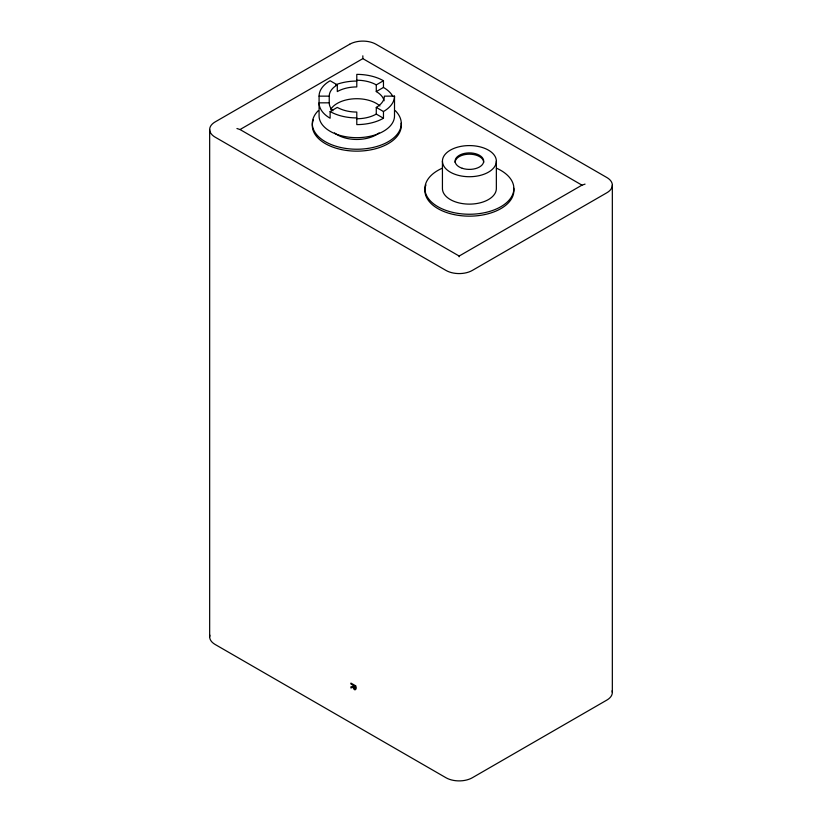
<?xml version="1.0" encoding="UTF-8"?>
<svg xmlns="http://www.w3.org/2000/svg" width="822" height="822" viewBox="0 0 822 822"><rect width="100%" height="100%" fill="white"/><g stroke="black" fill="none" stroke-linecap="round" stroke-linejoin="round"><path stroke-width="1.23" d="M236.942 128.509L240.034 129.537L362.841 58.629L581.966 185.145L585.058 184.118M332.92 110.795A27.558 15.916 0 0 1 329.232 102.832L319.08 102.832A37.709 21.773 0 0 0 330.125 118.234L330.125 111.535L337.308 107.394A27.558 15.916 0 0 0 356.789 112.059L356.789 124.605A37.709 21.773 0 0 0 383.463 118.234L383.463 111.535A37.709 21.773 0 0 0 394.509 96.143L384.357 96.143A27.558 15.916 0 0 1 376.281 107.394L376.281 114.083L383.463 118.234M356.789 80.227A27.558 15.916 0 0 1 376.281 84.892L383.463 80.751L383.463 87.44A37.709 21.773 0 0 1 392.762 96.297M384.121 100.757A27.558 15.916 0 0 0 376.281 91.581L383.463 87.44M240.034 129.537L459.159 256.043L581.966 185.145M319.08 96.143L329.232 96.143A27.558 15.916 0 0 1 337.308 84.892L330.125 80.751A37.709 21.773 0 0 0 319.08 96.143L319.08 115.902A37.709 21.773 0 0 0 356.789 137.675A37.709 21.773 0 0 0 394.509 115.902L394.509 96.143M376.281 107.394L383.463 111.535M612.339 185.145L612.339 692.463M496.354 161.153A26.962 15.567 0 0 1 455.912 174.634A26.962 15.567 0 0 1 455.912 147.672A26.962 15.567 0 0 1 496.354 161.153L496.354 188.557A26.962 15.567 0 0 1 469.393 204.123A26.962 15.567 0 0 1 442.431 188.557L442.431 161.153M459.159 256.043L459.159 256.803M376.281 84.892L376.281 91.581M362.841 55.824L362.841 58.629M337.308 84.892L337.308 91.581A27.558 15.916 0 0 1 356.789 86.927L356.789 74.37A37.709 21.773 0 0 1 383.463 80.751M329.232 96.143L329.232 102.832M209.661 129.537L209.661 636.855M376.281 114.083A27.558 15.916 0 0 1 356.789 118.748M496.478 168.181A44.491 25.688 0 0 1 502.191 205.911A44.491 25.688 0 0 1 436.585 205.911A44.491 25.688 0 0 1 442.308 168.181M379.096 132.897A27.558 15.916 0 0 1 334.492 132.897M335.561 84.841A37.709 21.773 0 0 1 356.789 81.059M209.898 635.17A18.629 10.758 0 0 0 215.117 644.458L445.986 777.746A18.629 10.758 0 0 0 472.331 777.746L606.883 700.067A18.629 10.758 0 0 0 612.102 690.778M401.115 123.228A44.491 25.688 0 0 1 353.871 151.094A44.491 25.688 0 0 1 313.357 119.889M395.331 110.703A44.491 25.688 0 0 1 356.789 149.234A44.491 25.688 0 0 1 318.258 110.703M455.1 162.427A14.293 8.251 0 0 1 469.393 154.176A14.293 8.251 0 0 1 483.685 162.427M330.691 109.511A27.558 15.916 0 0 1 353.378 98.835A27.558 15.916 0 0 1 379.918 105.966M513.719 188.238A44.491 25.688 0 0 1 466.475 216.104A44.491 25.688 0 0 1 425.96 184.899M356.789 117.916A37.709 21.773 0 0 1 330.125 111.535M355.957 687.993L355.813 689.391L354.97 689.833A1.891 1.089 60 0 1 353.635 688.672L353.172 687.202L350.922 687.973L350.922 686.822L352.885 686.462L353.059 685.26L350.922 684.027L350.922 683.092L355.957 685.99L355.957 687.993M355.268 687.603C355.053 690.367 352.936 686.863 353.758 685.661L355.268 686.534L355.268 687.603M349.669 44.254L215.117 121.933A18.629 10.758 0 0 0 215.117 137.14L445.986 270.428A18.629 10.758 0 0 0 472.331 270.428L606.883 192.749A18.629 10.758 0 0 0 606.883 177.542L376.014 44.254A18.629 10.758 0 0 0 349.669 44.254M462.241 168.294A14.293 8.251 0 0 0 483.685 161.153A14.293 8.251 0 0 0 462.241 154.002A14.293 8.251 0 0 0 462.241 168.294"/></g></svg>
